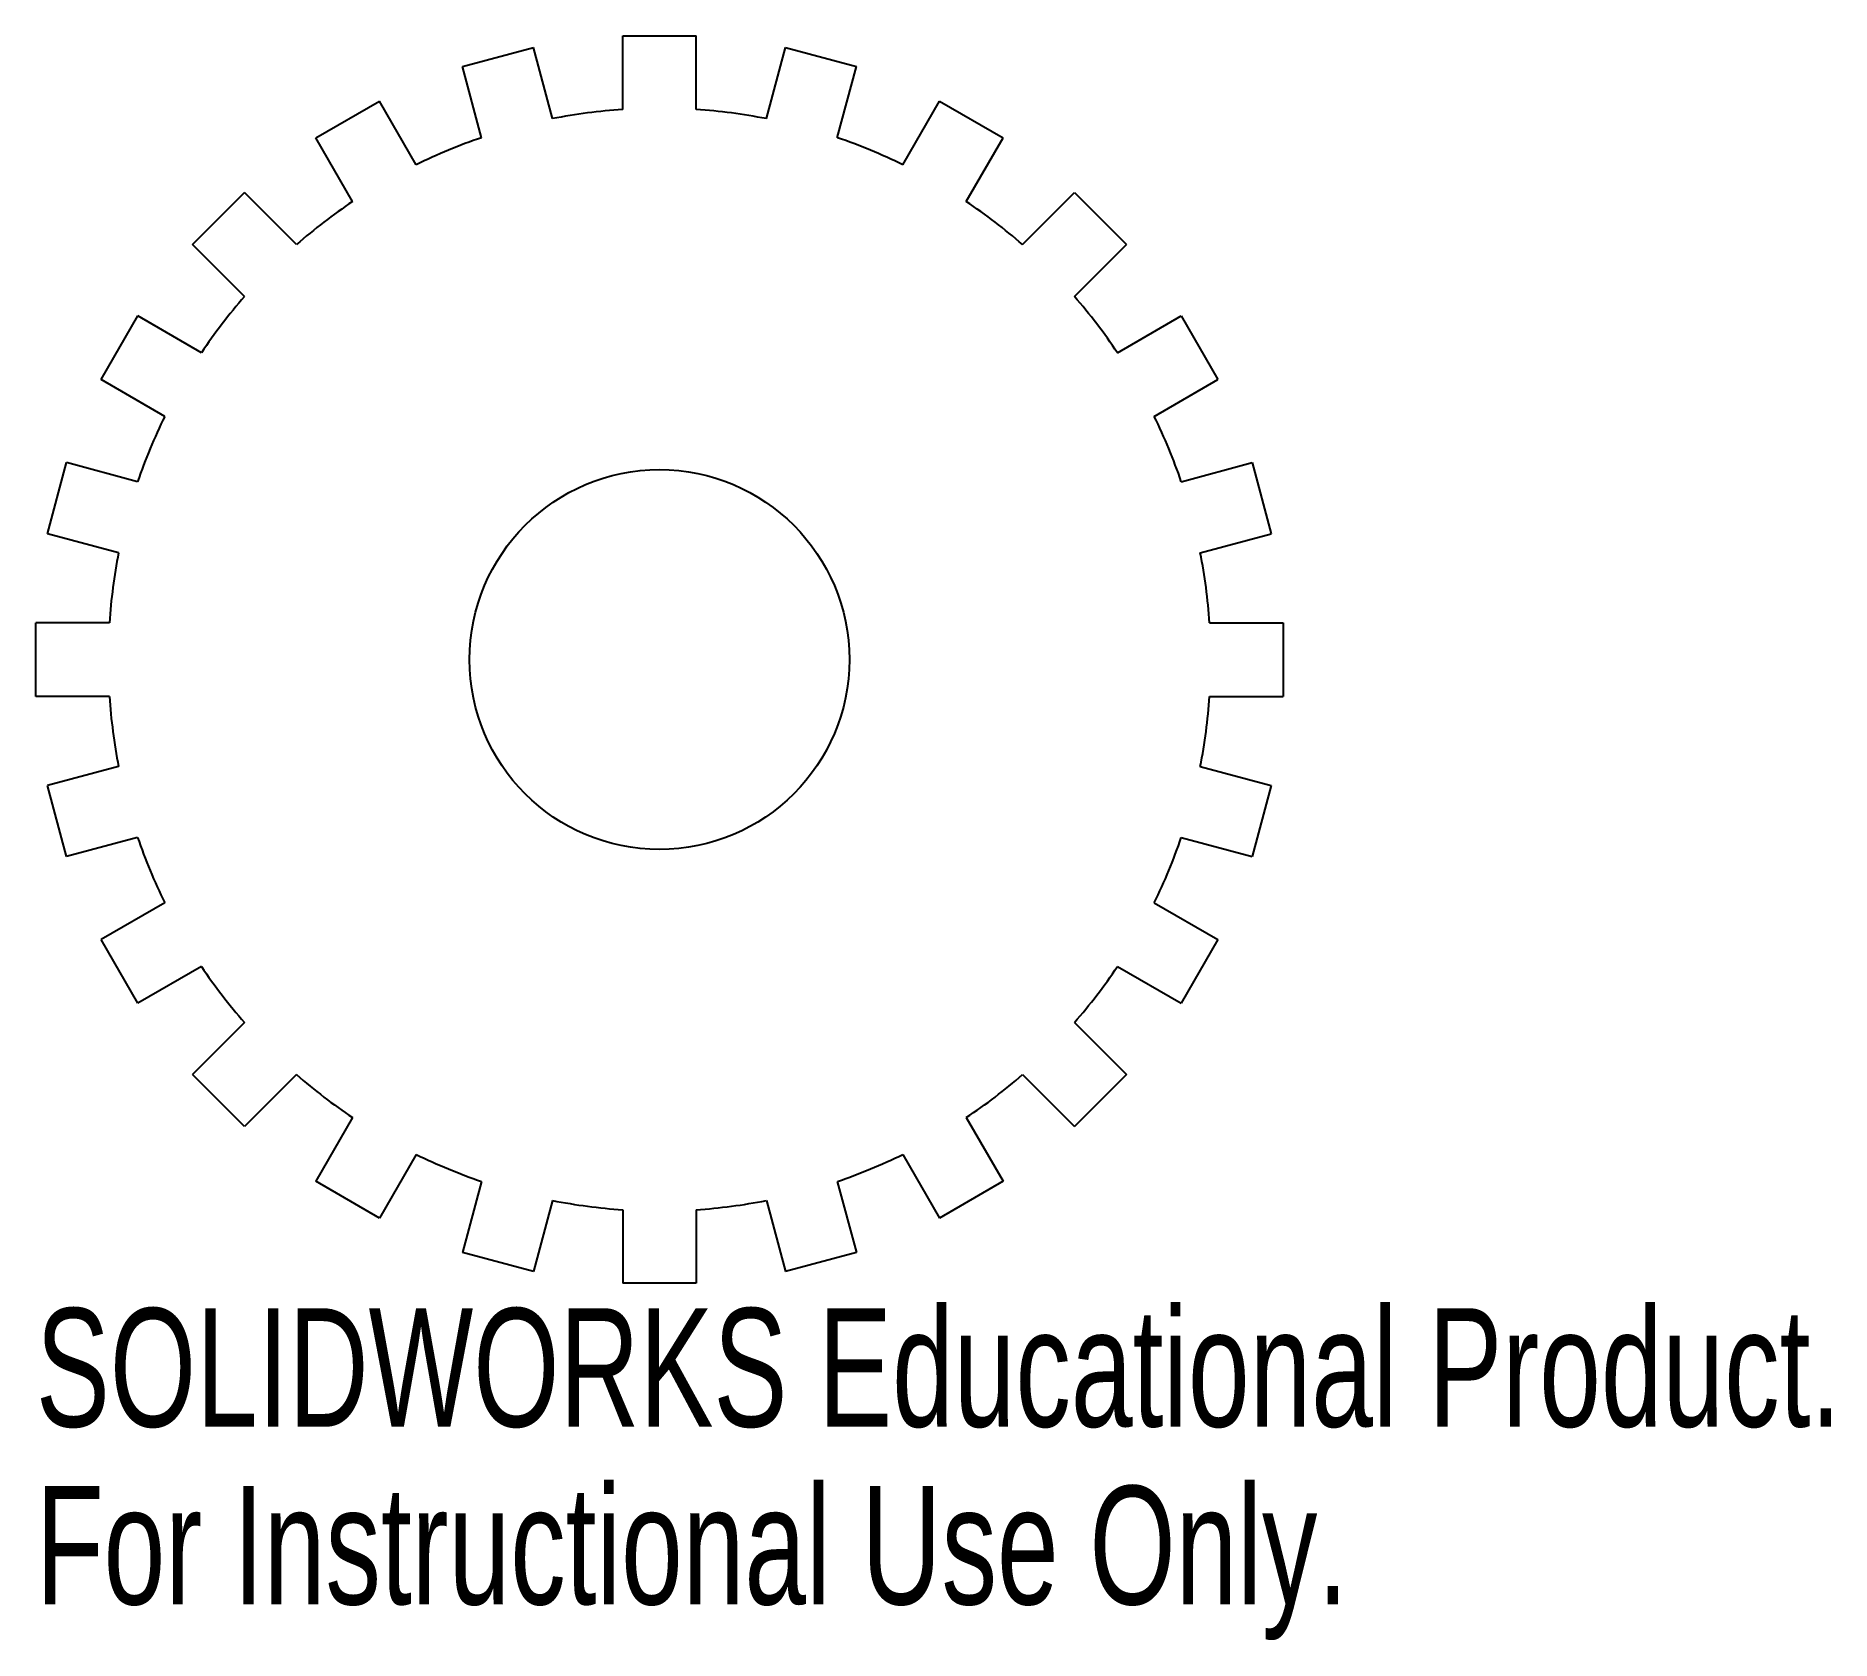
# Model space of a CAD drawing. Header units: millimetres. Extents: x -25.4 to 47.8, y -40 to 25.4.
import ezdxf

# ---------------------------------------------------------------- set-up
doc = ezdxf.new("R2010")
doc.units = ezdxf.units.MM
doc.styles.add('SLDTEXTSTYLE0', font='TXT', dxfattribs={"width": 0.7})

msp = doc.modelspace()

# ---------------------------------------------------------------- linework, layer by layer
at = {"color": 7, "linetype": 'Continuous', "lineweight": 25}
for p, q in [((-8.036, 24.195), (-5.138, 24.971)), ((-4.362, 22.073), (-5.138, 24.971)), ((-1.5, 25.45), (1.5, 25.45)), ((-1.5, 22.45), (-1.5, 25.45)), ((1.5, 22.45), (1.5, 25.45)), ((4.362, 22.073), (5.138, 24.971)), ((5.138, 24.971), (8.036, 24.195)), ((-7.259, 21.297), (-8.036, 24.195)), ((7.259, 21.297), (8.036, 24.195)), ((-14.024, 21.29), (-11.426, 22.79)), ((-9.926, 20.192), (-11.426, 22.79)), ((9.926, 20.192), (11.426, 22.79)), ((11.426, 22.79), (14.024, 21.29)), ((-12.524, 18.692), (-14.024, 21.29)), ((12.524, 18.692), (14.024, 21.29)), ((-19.056, 16.935), (-16.935, 19.056)), ((-14.814, 16.935), (-16.935, 19.056)), ((14.814, 16.935), (16.935, 19.056)), ((16.935, 19.056), (19.056, 16.935)), ((-16.935, 14.814), (-19.056, 16.935)), ((16.935, 14.814), (19.056, 16.935)), ((-22.79, 11.426), (-21.29, 14.024)), ((-18.692, 12.524), (-21.29, 14.024)), ((18.692, 12.524), (21.29, 14.024)), ((21.29, 14.024), (22.79, 11.426)), ((-20.192, 9.926), (-22.79, 11.426)), ((20.192, 9.926), (22.79, 11.426)), ((-24.971, 5.138), (-24.195, 8.036)), ((-21.297, 7.259), (-24.195, 8.036)), ((21.297, 7.259), (24.195, 8.036)), ((24.195, 8.036), (24.971, 5.138)), ((-22.073, 4.362), (-24.971, 5.138)), ((22.073, 4.362), (24.971, 5.138)), ((-22.45, 1.5), (-25.45, 1.5)), ((-25.45, -1.5), (-25.45, 1.5)), ((22.45, 1.5), (25.45, 1.5)), ((25.45, 1.5), (25.45, -1.5)), ((-22.45, -1.5), (-25.45, -1.5)), ((22.45, -1.5), (25.45, -1.5)), ((-22.073, -4.362), (-24.971, -5.138)), ((22.073, -4.362), (24.971, -5.138)), ((-24.195, -8.036), (-24.971, -5.138)), ((24.971, -5.138), (24.195, -8.036)), ((-21.297, -7.259), (-24.195, -8.036)), ((21.297, -7.259), (24.195, -8.036)), ((-20.192, -9.926), (-22.79, -11.426)), ((20.192, -9.926), (22.79, -11.426)), ((-21.29, -14.024), (-22.79, -11.426)), ((22.79, -11.426), (21.29, -14.024)), ((-18.692, -12.524), (-21.29, -14.024)), ((18.692, -12.524), (21.29, -14.024)), ((-16.935, -14.814), (-19.056, -16.935)), ((16.935, -14.814), (19.056, -16.935)), ((-16.935, -19.056), (-19.056, -16.935)), ((-14.814, -16.935), (-16.935, -19.056)), ((14.814, -16.935), (16.935, -19.056)), ((19.056, -16.935), (16.935, -19.056)), ((-12.524, -18.692), (-14.024, -21.29)), ((12.524, -18.692), (14.024, -21.29)), ((-9.926, -20.192), (-11.426, -22.79)), ((9.926, -20.192), (11.426, -22.79)), ((-11.426, -22.79), (-14.024, -21.29)), ((-7.259, -21.297), (-8.036, -24.195)), ((7.259, -21.297), (8.036, -24.195)), ((14.024, -21.29), (11.426, -22.79)), ((-4.362, -22.073), (-5.138, -24.971)), ((-1.5, -22.45), (-1.5, -25.45)), ((1.5, -22.45), (1.5, -25.45)), ((4.362, -22.073), (5.138, -24.971)), ((-5.138, -24.971), (-8.036, -24.195)), ((8.036, -24.195), (5.138, -24.971)), ((1.5, -25.45), (-1.5, -25.45))]:
    msp.add_line(p, q, dxfattribs=at)
msp.add_circle((0, 0), 7.75, dxfattribs=at)
for start, end in [(93.82255, 101.17745), (78.82255, 86.17745), (108.82255, 116.17745), (63.82255, 71.17745), (123.82255, 131.17745), (48.82255, 56.17745), (138.82255, 146.17745), (33.82255, 41.17745), (153.82255, 161.17745), (18.82255, 26.17745), (168.82255, 176.17745), (3.82255, 11.17745), (183.82255, 191.17745), (348.82255, 356.17745), (198.82255, 206.17745), (333.82255, 341.17745), (213.82255, 221.17745), (318.82255, 326.17745), (228.82255, 236.17745), (303.82255, 311.17745), (243.82255, 251.17745), (288.82255, 296.17745), (258.82255, 266.17745), (273.82255, 281.17745)]:
    msp.add_arc((0, 0), 22.5, start, end, dxfattribs=at)

# ---------------------------------------------------------------- texts
at = {"color": 7, "linetype": 'Continuous', "char_height": 4.83362, "attachment_point": 1, "style": 'SLDTEXTSTYLE0'}
for s, insert in [('SOLIDWORKS Educational Product.', (-25.45, -26.47)), ('For Instructional Use Only.', (-25.45, -33.72))]:
    msp.add_mtext(s, dxfattribs=dict(at, insert=insert))

doc.saveas('drawing.dxf')
